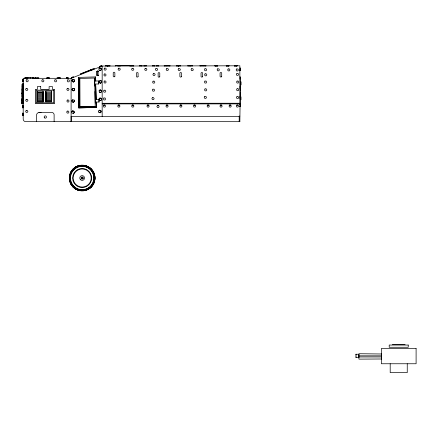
<?xml version="1.0" encoding="UTF-8"?>
<svg xmlns="http://www.w3.org/2000/svg" width="438" height="438" viewBox="0 0 438 438"><rect width="100%" height="100%" fill="white"/><g stroke="black" fill="none" stroke-linecap="round" stroke-linejoin="round"><path stroke-width="0.66" d="M37.427 101.895L37.438 91.148L43.099 91.148L43.099 101.895L37.427 101.895L37.438 91.148M43.088 101.895L43.099 91.148M45.837 101.808L45.842 91.06L51.503 91.06L51.503 101.808L45.837 101.808L45.842 91.06M45.842 92.292L51.503 92.292L51.503 93.42L45.842 93.42M51.503 91.06L51.503 92.292M23.11 93.852L21.971 94.997L23.11 93.852C23.581 88.963 22.771 94.471 21.993 92.506M23.176 86.023C20.192 88.284 24.145 86.286 23.181 84.967L22.053 84.967L23.192 83.822L23.187 89.719C19.705 90.447 25.596 87.151 22.059 89.708M21.96 101.786C24.982 101.14 20.022 103.105 23.083 102.585L21.905 103.209L23.077 103.253L21.9 103.877L23.077 103.926L23.115 99.032L21.938 98.983L23.121 98.074L23.181 90.836L22.004 90.786L23.143 89.938L22.015 89.927L23.187 89.976M51.498 98.539L51.503 97.614L45.837 97.614M51.498 99.525L51.503 98.539L45.837 98.539M51.498 97.614L51.503 95.544L45.837 95.544M51.498 94.46L51.503 93.42M51.498 95.544L51.503 94.46L45.837 94.46M51.498 100.373L51.503 99.525L45.837 99.525M51.498 101.808L51.503 100.373L45.837 100.373M381.646 358.985L358.941 359.127L358.7 355.837L358.908 353.729L381.668 353.992M356.067 356.893L355.974 357.353L355.974 354.233L358.952 354.287M381.553 353.729L381.586 359.127M103.844 105.104L103.264 106.084L103.833 107.086L104.983 107.091L105.563 106.1L104.994 105.104L103.844 105.093L104.994 105.104M118.265 105.104L117.691 106.084L118.26 107.086L119.41 107.091L119.99 106.1L119.421 105.104L118.271 105.093L119.421 105.104M132.199 105.104L131.624 106.084L132.188 107.086L133.338 107.091L133.918 106.1L133.349 105.104L132.205 105.093L133.349 105.104M147.464 105.104L146.883 106.084L147.453 107.086L148.602 107.091L149.183 106.1L148.613 105.104L147.469 105.093L148.613 105.104M157.445 105.558L156.87 106.538L157.439 107.54L158.583 107.545L159.169 106.554L158.6 105.558L157.45 105.547L158.6 105.558M166.478 105.104L165.898 106.084L166.467 107.086L167.617 107.091L168.197 106.1L167.628 105.104L166.484 105.093L167.628 105.104M180.275 105.104L179.695 106.084L180.264 107.086L181.414 107.091L181.994 106.1L181.425 105.104L180.275 105.093L181.425 105.104M194.001 105.104L193.426 106.084L193.996 107.086L195.145 107.091L195.726 106.1L195.156 105.104L194.007 105.093L195.156 105.104M207.65 105.104L207.07 106.084L207.639 107.086L208.789 107.091L209.369 106.1L208.8 105.104L207.65 105.093L208.8 105.104M220.467 105.104L219.887 106.084L220.456 107.086L221.606 107.091L222.186 106.1L221.617 105.104L220.467 105.093L221.617 105.104M229.578 105.104L229.003 106.084L229.572 107.086L230.722 107.091L231.302 106.1L230.733 105.104L229.583 105.093L230.733 105.104M358.919 354.233L358.952 357.298M22.097 84.748C25.656 81.742 19.743 85.596 23.225 84.748L22.086 85.804M23.236 83.861L22.053 84.967M22.015 94.778L23.154 93.633L21.982 93.584L23.154 93.633L21.971 94.739L23.148 94.778L22.01 95.834M37.427 93.518L43.099 93.508M73.589 82.026L72.221 81.616L71.963 80.335L72.878 79.453L74.252 79.864L74.504 81.15L73.387 82.026L74.504 81.15M71.963 80.335L73.086 79.453M73.617 90.852L72.275 90.447L72.018 89.16L72.932 88.284L74.274 88.695L74.526 89.976L73.442 90.852L74.526 89.976M72.018 89.16L73.108 88.284M98.862 68.892L99.776 68.016L101.151 68.421L101.402 69.708L100.488 70.584L99.119 70.173L98.862 68.892L99.984 68.016M100.286 70.584L101.402 69.708M71.859 100.57C74.394 98.643 70.857 100.641 72.117 101.857L73.485 102.262L74.4 101.386L74.148 100.105L72.774 99.694M73.283 102.262L74.4 101.386M99.13 81.479L100.045 80.603L101.413 81.008L101.665 82.295L100.751 83.171L99.382 82.76L99.13 81.479L100.247 80.603M100.548 83.171L101.665 82.295M71.744 111.778L72.659 110.902L74.027 111.307L74.285 112.593L73.37 113.469L71.996 113.059L71.744 111.778L72.861 110.902M73.162 113.469L74.285 112.593M99.097 90.814L100.006 89.938L101.381 90.348L101.632 91.63L100.718 92.506L99.349 92.1L99.097 90.814L100.214 89.938M100.516 92.506L101.632 91.63M99.037 98.922L99.952 98.041L101.32 98.451L101.578 99.738L100.663 100.614L99.295 100.203L99.037 98.922L100.16 98.041M100.461 100.614L101.578 99.738M98.605 111.082L99.519 110.206L100.888 110.611L101.14 111.898L100.225 112.774L98.857 112.363L98.605 111.082L99.722 110.206M100.023 112.774L101.14 111.898M22.086 86.062L23.225 85.005M22.01 96.092L23.148 95.035L21.971 94.997M22.026 87.737L22.831 87.107M22.075 88.033L23.209 87.031L22.037 86.981M21.993 98.063L23.132 97.066L21.955 97.017L23.094 96.053M22.015 89.927L23.198 88.996L22.059 89.965M21.933 99.705C25.962 99.563 19.146 100.494 23.072 98.731M21.977 99.744L23.115 98.774L21.982 98.764L23.121 97.816L21.993 97.805L23.132 96.809C19.699 97.581 25.59 94.263 21.955 96.76M23.115 99.032L21.977 100.001L23.072 98.993L21.938 98.983M23.176 85.766L22.037 86.724L23.209 86.773M22.081 86.768L23.219 85.804L22.042 85.766M22.064 88.728L23.159 87.742M23.198 88.996L22.064 88.991L23.203 88.038L22.026 87.994M21.938 98.725L22.699 98.096M22.042 91.493L23.181 90.578L22.004 90.529L23.143 89.681L22.015 89.67M22.042 91.75L23.181 90.836M21.96 101.528L23.099 100.614L21.971 100.603M21.916 101.747L23.099 100.871C19.617 101.523 25.492 98.605 21.971 100.86M22.048 90.567L22.809 90.004M22.048 90.825L22.809 90.261M21.927 100.565L23.105 99.749M21.999 91.454L23.17 91.504L22.037 92.287L23.126 91.465M21.955 102.317C25.475 100.236 19.6 102.935 23.083 102.328L21.905 102.952M22.031 92.955L23.121 92.254M23.165 92.555L21.988 93.174L23.121 92.511M21.982 93.584L23.115 92.927L21.988 92.916M22.026 93.628L23.159 92.966M22.026 93.885L23.159 93.223L21.988 93.174M71.41 77.57L73.277 76.831L73.485 77.367M240.095 103.297L239.849 121.676L25.694 121.627A2.502 2.502 0 0 1 23.192 119.125L23.192 78.309L71.109 78.309L102.169 66.039L239.849 65.793L239.849 103.297M36.518 121.627L36.518 115.561A2.918 2.918 0 0 1 38.927 112.467L51.224 112.391A2.584 2.584 0 0 1 54.12 115.413L54.12 121.627M96.398 107.398L96.119 102.103L96.398 107.398L78.747 107.907L78.747 77.395L95.621 76.913L95.725 81.025L95.621 76.913M79.771 106.779L95.347 106.33L79.771 106.779L79.771 78.462L94.63 78.035L94.832 86.122M95.583 81.025L98.561 80.942L98.638 83.976L95.659 84.058L96.196 99.399L95.659 84.058M96.048 99.399L98.955 99.317L99.021 102.021L96.119 102.103M78.747 107.907L96.251 107.398M38.927 112.467L41.106 112.418M129.144 65.552L130.617 65.552L130.617 66.039M239.849 68.005L240.342 67.994L240.342 70.233L239.849 70.222M99.776 68.016L101.151 68.421M239.849 69.001L240.342 69.001M239.849 69.992L240.342 69.987M99.119 70.173L100.488 70.584M239.849 70.151L240.342 70.14M98.424 75.177L98.101 75.177A0.739 0.69 -90 0 1 96.798 75.177L96.798 71.728L97.121 71.728A0.695 0.652 -90 0 1 97.937 71.055M96.798 71.728A0.695 0.652 -90 0 1 97.45 71.033A0.695 0.652 -90 0 1 98.101 71.728L98.424 71.728M96.798 75.177L97.121 75.177A0.739 0.69 -90 0 0 97.909 75.654M239.849 76.82L240.342 76.831L240.342 78.824L239.849 78.818M78.747 77.395L78.895 107.907M34.843 77.734L34.843 78.309L34.821 77.734L36.546 77.734L36.529 78.309M46.888 77.734L46.888 78.309L46.866 77.734L49.691 77.734L49.675 78.309M60.263 77.734L57.05 77.734L57.066 78.309M68.213 77.734L66.346 77.734L66.362 78.309M239.849 77.833L240.342 77.833M94.63 78.035L95.199 106.33M79.771 78.462L79.913 106.779M23.192 79.689L22.617 79.689L22.617 81.786L23.192 81.78M22.617 79.7L23.192 79.7M22.617 79.798L23.192 79.787M72.878 79.453L74.252 79.864M23.192 80.68L22.617 80.68L23.192 80.778M22.617 80.795L23.192 80.795M98.561 80.942L98.638 83.976M100.045 80.603L101.413 81.008M22.617 81.687L23.192 81.682M72.221 81.616L72.171 80.335M240.588 81.89L241.081 81.89L241.081 84.868L240.588 84.868M99.382 82.76L100.751 83.171M22.042 86.023L23.219 86.062M239.849 86.614L240.342 86.625L240.342 90.294M239.849 87.622L240.342 87.622M239.849 88.613L240.342 88.607M72.932 88.284L74.274 88.695M23.192 89.155L22.617 89.16L22.617 91.252L23.192 91.252M22.617 89.253L23.192 89.264M22.617 90.146L23.192 90.162M22.617 90.244L23.192 90.266M100.006 89.938L101.381 90.348M72.275 90.447L72.199 89.16M22.617 91.153L23.192 91.142M99.349 92.1L100.718 92.506M37.427 94.548L43.099 94.548M37.427 95.626L43.099 95.626M21.966 95.796L23.137 95.84M21.966 96.053L23.137 96.097M45.837 96.568L51.503 96.568M37.427 96.65L43.099 96.65M239.849 96.634L240.342 96.639L240.342 98.545L239.849 98.545M240.588 96.946L240.999 96.946L240.999 99.716L240.588 99.716M23.192 97.603L22.617 97.614L22.617 99.601L23.192 99.601M239.849 97.597L240.342 97.597M37.427 97.701L43.099 97.701M99.952 98.041L101.32 98.451M22.617 98.594L23.192 98.616M37.427 98.621L43.099 98.621M22.617 99.388L23.192 99.388M98.955 99.317L99.021 102.021M37.427 99.612L43.099 99.612M74.148 100.105L74.192 101.386M99.295 100.203L100.663 100.614M37.427 100.461L43.099 100.461M45.837 101.09L51.503 101.09M37.427 101.178L43.099 101.178M72.117 101.857L73.485 102.262M102.169 103.297L240.588 103.242L240.588 77.887M102.169 103.894L240.095 103.894M239.849 104.228L240.342 104.217L240.342 106.478L239.849 106.478M239.849 104.31L240.342 104.304M239.849 104.353L240.342 104.364M237.982 105.104L236.827 105.104L236.252 106.084L236.821 107.086L237.965 107.091L238.546 106.1L237.982 105.104L236.832 105.093M23.192 105.312L22.617 105.306L22.617 107.912L23.192 107.901M239.849 105.361L240.342 105.361M22.617 105.914L23.192 105.919M239.849 106.22L240.342 106.22M22.617 106.314L23.192 106.297M239.849 106.253L240.342 106.292M239.849 106.346L240.342 106.352M22.617 106.899L23.192 106.921M22.617 107.294L23.192 107.305M99.519 110.206L100.888 110.611M72.659 110.902L74.027 111.307M98.857 112.363L100.225 112.774M22.617 113.179L23.192 113.179L22.617 113.19L22.617 115.429L23.192 115.424M22.617 113.431L23.192 113.442M22.617 114.422L23.192 114.444M22.617 115.167L23.192 115.178M239.849 116.097L239.192 116.097L239.192 121.676L239.849 121.676M71.109 116.541L239.192 116.541M392.317 344.553L405.134 344.553M358.7 355.837L381.35 355.837M358.7 356.954L381.35 356.954M355.974 357.353L358.919 357.353M22.075 87.775L23.203 87.781M22.02 88.69L23.198 88.739M22.02 88.947L23.154 88.958M21.999 91.712L23.17 91.761M21.993 92.248L23.165 92.298M21.982 93.841L23.154 93.891M21.949 98.024L23.121 98.074M21.933 99.963L23.105 100.006M21.927 100.822L23.055 100.828M21.916 101.49L23.094 101.534M21.911 102.536L23.039 102.547M21.949 102.99L23.077 102.996M39.354 112.424L39.781 112.446M355.974 354.233L356.089 355.015M101.638 66.253L101.419 65.722L99.475 66.488L99.689 67.019L99.535 66.466M101.309 65.766L101.55 66.286M100.992 65.886L101.205 66.423M100.817 65.957L101.03 66.494M100.078 66.248L100.291 66.784M99.968 66.297L100.143 66.839L99.902 66.319M99.585 66.445L99.809 66.976M94.52 69.062L94.389 68.498L80.313 74.055L80.526 74.591M93.568 69.439L93.327 68.826L80.658 73.83L80.899 74.438M91.871 69.494L92.079 70.025M90.94 69.861L91.148 70.392M90.639 69.888L90.88 70.502M73.239 76.847L73.453 77.378M73.064 77.537L72.85 77L72.998 77.559M71.942 77.362L72.111 77.909L71.876 77.384M71.443 77.559L71.618 78.106M100.943 68.421L101.194 69.708M101.211 81.008L101.463 82.295M101.173 90.348L101.424 91.63M99.333 81.479L99.59 82.76M101.118 98.451L101.37 99.738M100.685 110.611L100.937 111.898M74.044 79.864L74.296 81.15M74.099 88.695L74.351 89.976M73.825 111.307L74.077 112.593M94.969 91.509L95.26 102.963M407.247 363.754L407.247 372.612L390.198 372.612L390.198 363.754M240.259 68.147L240.259 70.146M240.259 92.599L240.259 97.849M237.057 66.039L237.057 65.552L234.56 65.552L234.56 66.039M236.925 65.552L236.925 66.039M236.766 65.552L236.766 66.039M236.635 65.552L236.635 66.039M236.17 65.552L236.17 66.039M236.033 65.552L236.033 66.039M235.584 65.552L235.584 66.039M235.452 65.552L235.452 66.039M234.987 65.552L234.987 66.039M234.856 65.552L234.856 66.039M234.697 65.552L234.697 66.039M229.025 66.039L229.025 65.552L226.282 65.552L226.282 66.039M228.729 65.552L228.729 66.039M228.647 65.552L228.647 66.039M228.357 65.552L228.357 66.039M228.132 65.552L228.132 66.039M227.755 65.552L227.755 66.039M227.552 65.552L227.552 66.039M227.174 65.552L227.174 66.039M226.95 65.552L226.95 66.039M226.66 65.552L226.66 66.039M226.577 65.552L226.577 66.039M217.626 66.039L217.626 65.552L214.877 65.552L214.877 66.039M217.336 65.552L217.336 66.039M217.237 65.552L217.237 66.039M216.947 65.552L216.947 66.039M216.733 65.552L216.733 66.039M216.35 65.552L216.35 66.039M216.153 65.552L216.153 66.039M215.764 65.552L215.764 66.039M215.556 65.552L215.556 66.039M215.261 65.552L215.261 66.039M215.167 65.552L215.167 66.039M205.931 66.039L205.931 65.552L203.571 65.552L203.571 66.039M205.641 65.552L205.641 66.039M205.044 65.552L205.044 66.039M204.464 65.552L204.464 66.039M203.862 65.552L203.862 66.039M202.334 66.039L202.334 65.552L199.974 65.552L199.974 66.039M202.044 65.552L202.044 66.039M201.447 65.552L201.447 66.039M200.861 65.552L200.861 66.039M200.265 65.552L200.265 66.039M192.337 66.039L192.337 65.552L187.869 65.552L187.869 66.039M192.047 65.552L192.047 66.039M191.45 65.552L191.45 66.039M190.864 65.552L190.864 66.039M190.234 65.552L190.267 66.039M189.977 65.552L189.977 66.039M189.944 65.552L189.944 66.039M189.342 65.552L189.342 66.039M188.762 65.552L188.762 66.039M188.165 65.552L188.165 66.039M180.423 66.039L180.423 65.552L176.41 65.552L176.41 66.039M180.133 65.552L180.133 66.039M179.531 65.552L179.531 66.039M178.95 65.552L178.95 66.039M178.775 65.552L178.775 66.039M178.485 65.552L178.485 66.039M178.354 65.552L178.354 66.039M178.058 65.552L178.058 66.039M177.883 65.552L177.883 66.039M177.302 65.552L177.302 66.039M176.706 65.552L176.706 66.039M170.004 66.039L170.004 65.552L167.644 65.552L167.644 66.039M169.714 65.552L169.714 66.039M169.117 65.552L169.117 66.039M168.531 65.552L168.531 66.039M167.935 65.552L167.935 66.039M166.593 66.039L166.593 65.552L164.234 65.552L164.234 66.039M166.303 65.552L166.303 66.039M165.706 65.552L165.706 66.039M165.121 65.552L165.121 66.039M164.524 65.552L164.524 66.039M158.704 66.039L158.704 65.552L156.344 65.552L156.344 66.039M158.414 65.552L158.414 66.039M157.817 65.552L157.817 66.039M157.231 65.552L157.231 66.039M156.634 65.552L156.634 66.039M154.948 66.039L154.948 65.552L152.588 65.552L152.588 66.039M154.658 65.552L154.658 66.039M154.061 65.552L154.061 66.039M153.475 65.552L153.475 66.039M152.878 65.552L152.878 66.039M146.248 66.039L146.248 65.552L143.888 65.552L143.888 66.039M145.958 65.552L145.958 66.039M145.361 65.552L145.361 66.039M144.775 65.552L144.775 66.039M144.179 65.552L144.179 66.039M142.054 66.039L142.054 65.552L139.695 65.552L139.695 66.039M141.764 65.552L141.764 66.039M141.167 65.552L141.167 66.039M140.582 65.552L140.582 66.039M139.985 65.552L139.985 66.039M133.732 66.039L133.732 65.552L131.367 65.552L131.367 66.039M133.437 65.552L133.437 66.039M132.84 65.552L132.84 66.039M132.26 65.552L132.26 66.039M131.657 65.552L131.657 66.039M130.327 65.552L130.327 66.039M129.725 66.039L129.741 65.388L115.468 65.388L115.468 66.039M120.209 66.039L120.209 65.552L117.844 65.552L117.844 66.039M119.919 65.552L119.919 66.039M119.317 65.552L119.317 66.039M118.736 65.552L118.736 66.039M118.14 65.552L118.14 66.039M110.004 66.039L110.004 65.552L105.678 65.552L105.678 66.039M109.708 65.552L109.708 66.039M109.111 65.552L109.111 66.039M108.531 65.552L108.531 66.039M108.038 65.552L108.038 66.039M107.929 65.552L107.929 66.039M107.748 65.552L107.748 66.039M107.638 65.552L107.638 66.039M107.151 65.552L107.151 66.039M106.565 65.552L106.565 66.039M105.969 65.552L105.969 66.039M102.169 66.039L102.169 116.541M98.101 71.728L98.101 75.177M97.121 71.728L97.121 75.177M71.153 116.541L71.153 121.66M71.109 78.309L71.109 121.627M68.153 77.734L68.202 78.309M67.37 77.734L67.37 78.309M66.51 77.734L66.494 78.309M66.45 77.734L66.466 78.309M60.247 77.734L60.263 78.309M59.42 77.734L59.42 78.309M58.752 77.734L58.769 78.309M58.561 77.734L58.561 78.309M57.925 77.734L57.925 78.309M48.848 77.734L48.848 78.309M48.591 77.734L48.574 78.309M47.747 77.734L47.747 78.309M38.774 78.309L38.79 77.734L37.066 77.734L37.066 78.309M37.947 77.734L37.947 78.309M35.702 77.734L35.702 78.309M33.299 78.309L33.299 77.406L27.556 77.406L27.556 78.309M33.206 77.406L33.2 78.309M32.921 77.406L32.921 78.309M32.697 77.406L32.697 78.309M30.162 77.406L30.162 78.309M27.95 77.406L27.95 78.309M27.66 77.406L27.649 78.309M27.37 78.309L27.353 77.734L24.84 77.734L24.84 78.309M27.057 77.734L27.041 78.309M26.723 77.734L26.707 78.309M26.543 77.734L26.565 78.309M25.722 77.734L25.722 78.309M25.021 77.734L24.999 78.309M98.096 71.126A0.695 0.652 -90 0 1 98.336 71.378M98.364 75.314A0.739 0.69 -90 0 1 98.167 75.533M94.63 179.323A12.505 12.505 0 0 1 94.422 180.62M94.225 181.255A12.505 12.505 0 0 1 73.305 186.856A12.505 12.505 0 0 1 78.911 165.942A12.505 12.505 0 0 1 94.225 181.255A12.505 12.505 0 0 1 93.02 184.267M90.064 187.732A12.505 12.505 0 0 1 88.443 188.844M87.277 189.44A12.505 12.505 0 0 1 85.426 190.092M74.843 188.132A12.505 12.505 0 0 1 73.825 187.305M72.905 186.385A12.505 12.505 0 0 1 72.078 185.367M71.706 171.209A12.505 12.505 0 0 1 72.478 170.147M75.938 167.19A12.505 12.505 0 0 1 77.712 166.341M88.443 167.19A12.505 12.505 0 0 1 90.064 168.301M91.909 170.147A12.505 12.505 0 0 1 92.681 171.209M94.422 175.414A12.505 12.505 0 0 1 94.63 176.711M94.728 179.334A12.609 12.603 0 0 1 93.108 184.321M92.768 184.88A12.609 12.603 0 0 1 91.985 185.953M90.124 187.814A12.609 12.603 0 0 1 85.454 190.191M84.813 190.344A12.609 12.603 0 0 1 82.848 190.607M81.534 190.607A12.609 12.603 0 0 1 79.568 190.344M77.674 189.785A12.609 12.603 0 0 1 75.889 188.931M75.331 188.592A12.609 12.603 0 0 1 73.754 187.382M72.823 186.457A12.609 12.603 0 0 1 71.618 184.88M71.274 184.321A12.609 12.603 0 0 1 70.014 181.277M69.741 179.991A12.609 12.603 0 0 1 69.604 178.671M69.604 177.363A12.609 12.603 0 0 1 69.741 176.043M70.014 174.751A12.609 12.603 0 0 1 72.396 170.081M74.257 168.219A12.609 12.603 0 0 1 75.331 167.442M75.889 167.097A12.609 12.603 0 0 1 78.298 166.024M79.568 165.684A12.609 12.603 0 0 1 80.877 165.482M83.505 165.482A12.609 12.603 0 0 1 84.813 165.684M85.454 165.838A12.609 12.603 0 0 1 90.124 168.219M91.985 170.081A12.609 12.603 0 0 1 93.108 171.712M93.962 173.503A12.609 12.603 0 0 1 94.728 176.7M83.516 165.394A12.691 12.691 0 0 1 94.876 178.348A12.691 12.691 0 0 1 82.848 190.694M81.528 190.694A12.691 12.691 0 0 1 75.845 189.008M75.281 188.663A12.691 12.691 0 0 1 73.694 187.448M72.757 186.511A12.691 12.691 0 0 1 69.927 181.305M69.773 180.659A12.691 12.691 0 0 1 69.516 178.677M69.516 177.357A12.691 12.691 0 0 1 69.773 175.375M69.927 174.729A12.691 12.691 0 0 1 72.325 170.026M73.217 169.041A12.691 12.691 0 0 1 75.281 167.371M75.845 167.026A12.691 12.691 0 0 1 80.866 165.394M89.987 187.639A12.384 12.384 0 0 1 88.936 188.406M88.936 167.628A12.384 12.384 0 0 1 89.987 168.389M26.603 79.743L26.023 80.734L26.592 81.731L27.742 81.742L28.322 80.745L27.753 79.749L26.603 79.743M26.154 88.438L25.574 89.429L26.143 90.425L27.287 90.436L27.868 89.445L27.304 88.443L26.154 88.438M26.247 99.306L25.667 100.297L26.236 101.293L27.386 101.298L27.966 100.307L27.397 99.311L26.247 99.306M42.267 79.798L41.687 80.789L42.256 81.786L43.4 81.796L43.981 80.806L43.417 79.804L42.267 79.798M26.209 110.414L25.628 111.405L26.198 112.402L27.342 112.413L27.928 111.416L27.359 110.42L26.209 110.414M55.04 79.804L54.46 80.795L55.024 81.796L56.173 81.802L56.754 80.811L56.19 79.815L55.04 79.804M67.808 79.836L67.228 80.827L67.797 81.824L68.947 81.835L69.527 80.844L68.958 79.842L67.808 79.836M67.343 88.367L66.762 89.357L67.332 90.359L68.481 90.365L69.062 89.374L68.492 88.377L67.343 88.367M67.408 100.028L66.828 101.019L67.397 102.021L68.547 102.027L69.127 101.036L68.558 100.039L67.408 100.028M67.238 111.099L66.658 112.09L67.228 113.086L68.377 113.092L68.958 112.101L68.388 111.104L67.238 111.099M104.583 68.12L104.003 69.111L104.572 70.107L105.717 70.118L106.297 69.122L105.733 68.125L104.583 68.12M104.403 73.973L103.822 74.964L104.392 75.96L105.542 75.971L106.122 74.98L105.553 73.978L104.403 73.973M104.452 81.014L103.872 82.005L104.436 83.001L105.585 83.012L106.166 82.021L105.596 81.019L104.452 81.014M104.08 90.195L103.499 91.186L104.069 92.183L105.219 92.194L105.799 91.203L105.229 90.201L104.08 90.195M118.605 68.208L118.019 69.199L118.588 70.195L119.738 70.206L120.319 69.215L119.749 68.213L118.605 68.208M103.937 97.981L103.357 98.972L103.926 99.968L105.076 99.979L105.657 98.988L105.087 97.986L103.937 97.981M132.139 68.295L131.559 69.286L132.123 70.283L133.272 70.288L133.853 69.297L133.289 68.301L132.139 68.295M145.224 68.377L144.644 69.368L145.208 70.365L146.358 70.376L146.938 69.385L146.374 68.383L145.224 68.377M155.961 68.443L155.381 69.434L155.944 70.436L157.094 70.441L157.675 69.45L157.105 68.454L155.961 68.443M153.464 73.546L152.884 74.537L153.453 75.539L154.603 75.544L155.183 74.553L154.614 73.551L153.464 73.546M153.136 81.15L152.555 82.141L153.119 83.138L154.269 83.149L154.849 82.158L154.28 81.156L153.136 81.15M152.922 89.182L152.342 90.173L152.911 91.17L154.061 91.181L154.641 90.19L154.072 89.188L152.922 89.182M166.736 68.514L166.15 69.505L166.719 70.502L167.869 70.507L168.449 69.516L167.88 68.52L166.736 68.514M152.446 97.636L151.866 98.627L152.435 99.629L153.579 99.634L154.16 98.643L153.596 97.647L152.446 97.636M178.682 68.591L178.102 69.582L178.671 70.578L179.821 70.584L180.401 69.593L179.832 68.596L178.682 68.591M191.625 68.673L191.045 69.664L191.614 70.66L192.764 70.666L193.344 69.675L192.775 68.678L191.625 68.673M204.989 68.755L204.409 69.746L204.979 70.742L206.123 70.753L206.703 69.762L206.139 68.761L204.989 68.755M205.121 73.814L204.541 74.805L205.11 75.801L206.26 75.807L206.84 74.816L206.271 73.819L205.121 73.814M204.984 81.068L204.404 82.059L204.973 83.056L206.123 83.067L206.703 82.076L206.134 81.074L204.984 81.068M205.077 88.87L204.497 89.861L205.066 90.858L206.216 90.863L206.796 89.872L206.227 88.876L205.077 88.87M217.686 68.837L217.106 69.828L217.67 70.825L218.819 70.83L219.4 69.839L218.836 68.843L217.686 68.837M204.77 96.415L204.19 97.406L204.76 98.402L205.909 98.413L206.49 97.422L205.92 96.42L204.77 96.415M228.198 68.903L227.618 69.894L228.187 70.89L229.337 70.901L229.917 69.91L229.348 68.908L228.198 68.903M236.717 68.958L236.137 69.949L236.706 70.945L237.856 70.956L238.436 69.965L237.867 68.963L236.717 68.958M236.936 73.442L236.356 74.433L236.925 75.435L238.075 75.44L238.655 74.449L238.086 73.447L236.936 73.442M237.122 81.068L236.542 82.059L237.111 83.056L238.256 83.067L238.836 82.076L238.272 81.074L237.122 81.068M237.117 88.717L236.536 89.708L237.106 90.704L238.256 90.71L238.836 89.719L238.267 88.722L237.117 88.717M237.007 96.524L236.427 97.515L236.996 98.517L238.146 98.523L238.726 97.532L238.157 96.53L237.007 96.524M37.438 92.374L43.099 92.374L37.438 92.374M40.723 86.62L37.361 86.62L37.361 89.33L35.412 89.33L35.412 103.653L54.575 103.653L54.575 89.33L52.478 89.33L52.478 86.62L49.116 86.62L49.116 89.33L40.723 89.33L40.723 86.62M53.732 90.173L36.255 90.173L36.255 102.81L53.732 102.81L53.732 90.173M23.192 114.17L22.617 114.17L23.192 114.187M408.227 345.045L389.218 345.045L389.218 347.263L408.227 347.263L408.227 345.045M416.1 348.495L381.35 348.495L381.35 363.754L416.1 363.754L416.1 348.495M23.028 103.631L21.9 103.62L23.028 103.631M221.71 76.464L221.71 73.02A0.871 0.871 0 0 0 220.068 73.02L220.068 76.464A0.871 0.871 0 0 0 221.71 76.464M202.679 76.519L202.679 73.075A0.871 0.871 0 0 0 201.037 73.075L201.037 76.519A0.871 0.871 0 0 0 202.679 76.519M181.518 76.508L181.518 73.064A0.871 0.871 0 0 0 179.876 73.064L179.876 76.508A0.871 0.871 0 0 0 181.518 76.508M159.771 76.628L159.771 73.184A0.871 0.871 0 0 0 158.129 73.184L158.129 76.628A0.871 0.871 0 0 0 159.771 76.628M138.079 76.535L138.079 73.091A0.871 0.871 0 0 0 136.437 73.091L136.437 76.535A0.871 0.871 0 0 0 138.079 76.535M114.871 76.261L114.871 72.812A0.871 0.871 0 0 0 113.228 72.812L113.228 76.261A0.871 0.871 0 0 0 114.871 76.261M44.506 117.827A1.15 1.15 0 0 0 46.428 117.313A1.15 1.15 0 0 0 45.021 115.906A1.15 1.15 0 0 0 44.506 117.827M75.413 184.748A9.521 9.521 0 0 0 91.339 180.483A9.521 9.521 0 0 0 79.683 168.822A9.521 9.521 0 0 0 75.413 184.748M81.473 178.688A0.953 0.953 0 0 0 83.067 178.261A0.953 0.953 0 0 0 81.933 177.094A0.953 0.953 0 0 0 81.473 178.688M83.067 178.261A0.953 0.953 0 0 0 81.901 177.094A0.953 0.953 0 0 0 81.506 178.688A0.953 0.953 0 0 0 83.1 178.261M75.769 184.409A9.045 9.045 0 0 0 90.901 180.357A9.045 9.045 0 0 0 79.826 169.282A9.045 9.045 0 0 0 75.769 184.409M80.483 179.7A2.382 2.382 0 0 0 84.463 178.633A2.382 2.382 0 0 0 81.55 175.72A2.382 2.382 0 0 0 80.483 179.7M73.13 187.075A12.811 12.811 0 0 0 94.564 181.332A12.811 12.811 0 0 0 78.873 165.641A12.811 12.811 0 0 0 73.097 187.075A12.811 12.811 0 0 0 94.531 181.332A12.811 12.811 0 0 0 78.84 165.641A12.811 12.811 0 0 0 73.13 187.075M73.173 186.993A12.691 12.691 0 0 0 94.411 181.305A12.691 12.691 0 0 0 78.867 165.756A12.691 12.691 0 0 0 73.173 186.993M73.234 186.927A12.609 12.603 0 0 0 94.329 181.277A12.609 12.603 0 0 0 78.889 165.838A12.609 12.603 0 0 0 73.234 186.927M73.387 186.774A12.384 12.384 0 0 0 94.115 181.222A12.384 12.384 0 0 0 78.944 166.051A12.384 12.384 0 0 0 73.387 186.774M73.48 186.681A12.259 12.259 0 0 0 93.989 181.19A12.259 12.259 0 0 0 78.977 166.177A12.259 12.259 0 0 0 73.48 186.681M73.579 186.583A12.116 12.116 0 0 0 93.852 181.151A12.116 12.116 0 0 0 79.01 166.314A12.116 12.116 0 0 0 73.579 186.583M73.896 186.265A11.662 11.662 0 0 0 93.409 181.036A11.662 11.662 0 0 0 79.125 166.752A11.662 11.662 0 0 0 73.896 186.265M73.683 186.478A11.968 11.968 0 0 0 93.71 181.113A11.968 11.968 0 0 0 79.048 166.456A11.968 11.968 0 0 0 73.683 186.478"/></g></svg>
